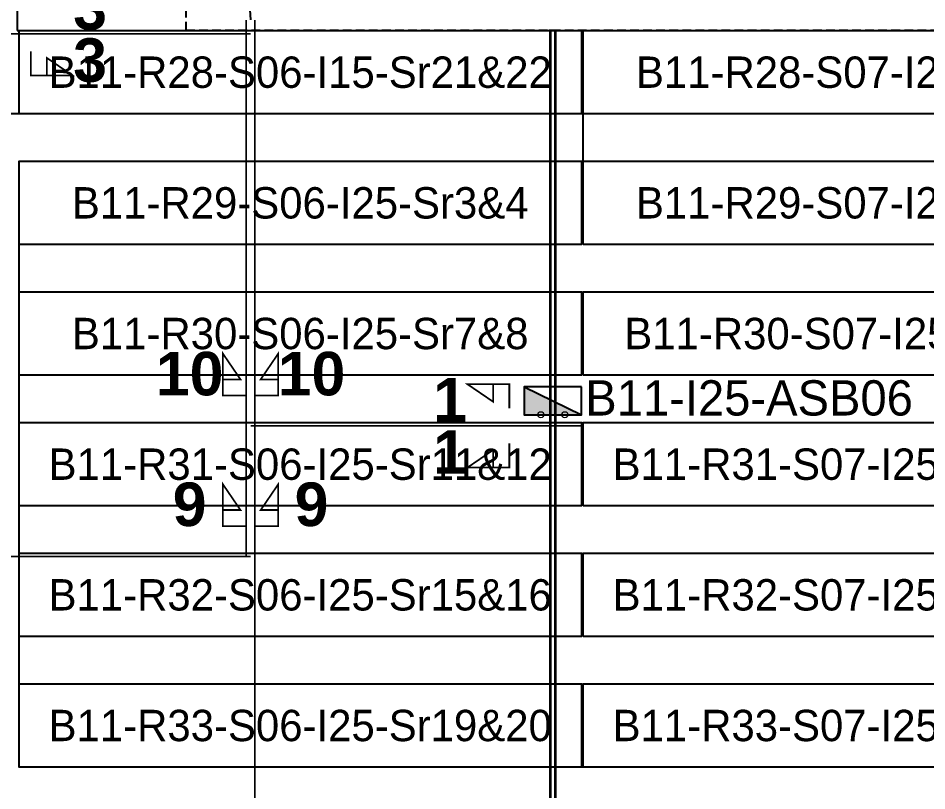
# Model space of a CAD drawing. Header units: metres. Extents: x 530959 to 531458, y 2674234 to 2674577.
# Drawn here: x 531121 to 531173.2, y 2674330.4 to 2674374.8 of the extents above; entities that cross this region are included whole.
import ezdxf
from ezdxf.enums import TextEntityAlignment as Align

# ---------------------------------------------------------------- set-up
doc = ezdxf.new("R2010")
doc.units = ezdxf.units.M
doc.linetypes.add('DASHED', pattern=[0.75, 0.5, -0.25])
for name, color, linetype in [('DC Trench BL-11', 40, 'Continuous'), ('E-Inverter Grouping', 2, 'Continuous'), ('IDT', 7, 'Continuous'), ('Inverter Block-11', 7, 'Continuous'), ('Messenger Wire Block-11 (MW Path)', 191, 'Continuous'), ('Messenger Wire Exc Link', 7, 'Continuous'), ('MMS Table Block-11', 8, 'Continuous'), ('Section Marking BL-11', 2, 'Continuous')]:
    doc.layers.add(name, color=color, linetype=linetype)
doc.layers.add('PILE', color=1, linetype='Continuous', lineweight=15)
doc.styles.add('BoldTextStyle', font='arialbd.ttf')
doc.styles.get("Standard").update_dxf_attribs({"font": 'Adani Regular.ttf'})

# ---------------------------------------------------------------- blocks, each defined once
blk = doc.blocks.new('MMS Table (32.292 x 4.788)')
at = {"color": 0}
blk.add_lwpolyline([(0, -0.002), (0, 4.786), (32.292, 4.786), (32.292, -0.002)], close=True, dxfattribs=at)
at = {"color": 7}
blk.add_attdef('ID1', text='', height=1.8, dxfattribs=at).set_placement((16.146, 2.392), align=Align.MIDDLE_CENTER)
blk = doc.blocks.new('Inverter Block')
h = blk.add_hatch(color=0)
h.dxf.hatch_style = 1
h.paths.add_polyline_path([(-1.456, 2.269), (-1.456, 0.846), (1.456, 0.846)])
at = {"color": 0}
blk.add_lwpolyline([(1.456, 2.269), (-1.456, 2.269), (-1.456, 0.846), (1.456, 0.846)], close=True, dxfattribs=at)
blk.add_lwpolyline([(-1.456, 2.269), (1.456, 0.846)], dxfattribs=at)
at = {"layer": 'PILE'}
for centre in [(-0.613, 0.846), (0.613, 0.846)]:
    blk.add_circle(centre, 0.156, dxfattribs=at)
at = {"color": 7}
blk.add_attdef('ID', (-1.456, 3.006), '', height=1.8, dxfattribs=at)
blk = doc.blocks.new('IDT')
at = {"layer": 'IDT', "color": 243, "linetype": 'DASHED'}
blk.add_lwpolyline([(45.5, 32.586), (45.5, -4.032), (0, -4.032), (0, 32.586)], close=True, dxfattribs=at)

msp = doc.modelspace()

# ---------------------------------------------------------------- linework, layer by layer
at = {"layer": 'DC Trench BL-11', "color": 40, "const_width": 0.15}
msp.add_lwpolyline([(531151.858, 2674374.075), (531151.558, 2674374.075), (531151.558, 2674249.289), (531151.858, 2674249.289)], close=True, dxfattribs=at)
at = {"layer": 'E-Inverter Grouping'}
for points in [[(531120.955, 2674374.075), (531153.347, 2674374.075), (531153.347, 2674369.291), (531056.271, 2674369.291), (531056.271, 2674404.075), (531120.955, 2674404.075)], [(531185.739, 2674331.791), (531121.055, 2674331.791), (531121.055, 2674366.575), (531153.447, 2674366.575), (531153.447, 2674374.075), (531185.739, 2674374.075)]]:
    msp.add_lwpolyline(points, close=True, dxfattribs=at)
at = {"layer": 'Messenger Wire Block-11 (MW Path)', "const_width": 0.1}
for points in [[(531134.101, 2674343.88), (531134.101, 2674374.685)], [(531134.601, 2674261.38), (531134.601, 2674374.685)], [(531023.879, 2674373.88), (531134.351, 2674373.88)], [(531134.351, 2674351.38), (531153.347, 2674351.38)], [(531023.879, 2674343.88), (531134.351, 2674343.88)]]:
    msp.add_lwpolyline(points, dxfattribs=at)
at = {"layer": 'Messenger Wire Exc Link'}
msp.add_lwpolyline([(531134.301, 2674375.261), (531134.351, 2674374.685)], dxfattribs=at)
at = {"layer": 'Section Marking BL-11', "color": 94, "lineweight": 35, "true_color": 0x00a500, "const_width": 0.1}
for points in [[(531121.734, 2674372.88), (531121.734, 2674371.49), (531124.134, 2674371.49), (531122.654, 2674372.5), (531122.654, 2674371.49)], [(531134.151, 2674353.13), (531132.761, 2674353.13), (531132.761, 2674355.53), (531133.771, 2674354.05), (531132.761, 2674354.05)], [(531134.551, 2674353.13), (531135.941, 2674353.13), (531135.941, 2674355.53), (531134.931, 2674354.05), (531135.941, 2674354.05)], [(531149.209, 2674352.38), (531149.209, 2674353.77), (531146.809, 2674353.77), (531148.289, 2674352.76), (531148.289, 2674353.77)], [(531149.209, 2674350.38), (531149.209, 2674348.99), (531146.809, 2674348.99), (531148.289, 2674350), (531148.289, 2674348.99)], [(531134.151, 2674345.63), (531132.761, 2674345.63), (531132.761, 2674348.03), (531133.771, 2674346.55), (531132.761, 2674346.55)], [(531134.551, 2674345.63), (531135.941, 2674345.63), (531135.941, 2674348.03), (531134.931, 2674346.55), (531135.941, 2674346.55)]]:
    msp.add_lwpolyline(points, dxfattribs=at)

# ---------------------------------------------------------------- block references
at = {"layer": 'IDT', "color": 8, "rotation": 180}
msp.add_blockref('IDT', (531176.147, 2674406.663), dxfattribs=at)
at = {"layer": 'Inverter Block-11'}
ref = msp.add_blockref('Inverter Block', (531151.709, 2674351.065), dxfattribs=dict(at, xscale=1.124999999976148, yscale=1.124999999976148, zscale=1.124999999976148))
ref.add_attrib('ID', 'B11-I25-ASB06', (531153.57, 2674351.974), dxfattribs={"layer": '0', "color": 7, "height": 2.025})
at = {"layer": 'MMS Table Block-11'}
for p, values in [((531121.055, 2674369.291), {'ID1': 'B11-R28-S06-I15-Sr21&22'}), ((531153.447, 2674369.291), {'ID1': 'B11-R28-S07-I25-Sr1&2'}), ((531121.055, 2674361.791), {'ID1': 'B11-R29-S06-I25-Sr3&4'}), ((531153.447, 2674361.791), {'ID1': 'B11-R29-S07-I25-Sr5&6'}), ((531121.055, 2674354.291), {'ID1': 'B11-R30-S06-I25-Sr7&8'}), ((531153.447, 2674354.291), {'ID1': 'B11-R30-S07-I25-Sr9&10'}), ((531121.055, 2674346.791), {'ID1': 'B11-R31-S06-I25-Sr11&12'}), ((531153.447, 2674346.791), {'ID1': 'B11-R31-S07-I25-Sr13&14'}), ((531121.055, 2674339.291), {'ID1': 'B11-R32-S06-I25-Sr15&16'}), ((531153.447, 2674339.291), {'ID1': 'B11-R32-S07-I25-Sr17&18'}), ((531121.055, 2674331.791), {'ID1': 'B11-R33-S06-I25-Sr19&20'}), ((531153.447, 2674331.791), {'ID1': 'B11-R33-S07-I25-Sr21&22'})]:
    msp.add_blockref('MMS Table (32.292 x 4.788)', p, dxfattribs=at).add_auto_attribs(values)

# ---------------------------------------------------------------- texts
at = {"layer": 'Section Marking BL-11', "color": 94, "true_color": 0x00a500, "style": 'BoldTextStyle'}
for s, p in [('3', (531125.134, 2674375.38)), ('3', (531125.134, 2674372.38)), ('10', (531130.851, 2674354.38)), ('10', (531137.851, 2674354.38)), ('1', (531145.809, 2674352.88)), ('1', (531145.809, 2674349.88)), ('9', (531130.851, 2674346.88)), ('9', (531137.851, 2674346.88))]:
    msp.add_text(s, height=2.5, dxfattribs=at).set_placement(p, align=Align.MIDDLE_CENTER)

doc.saveas('drawing.dxf')
